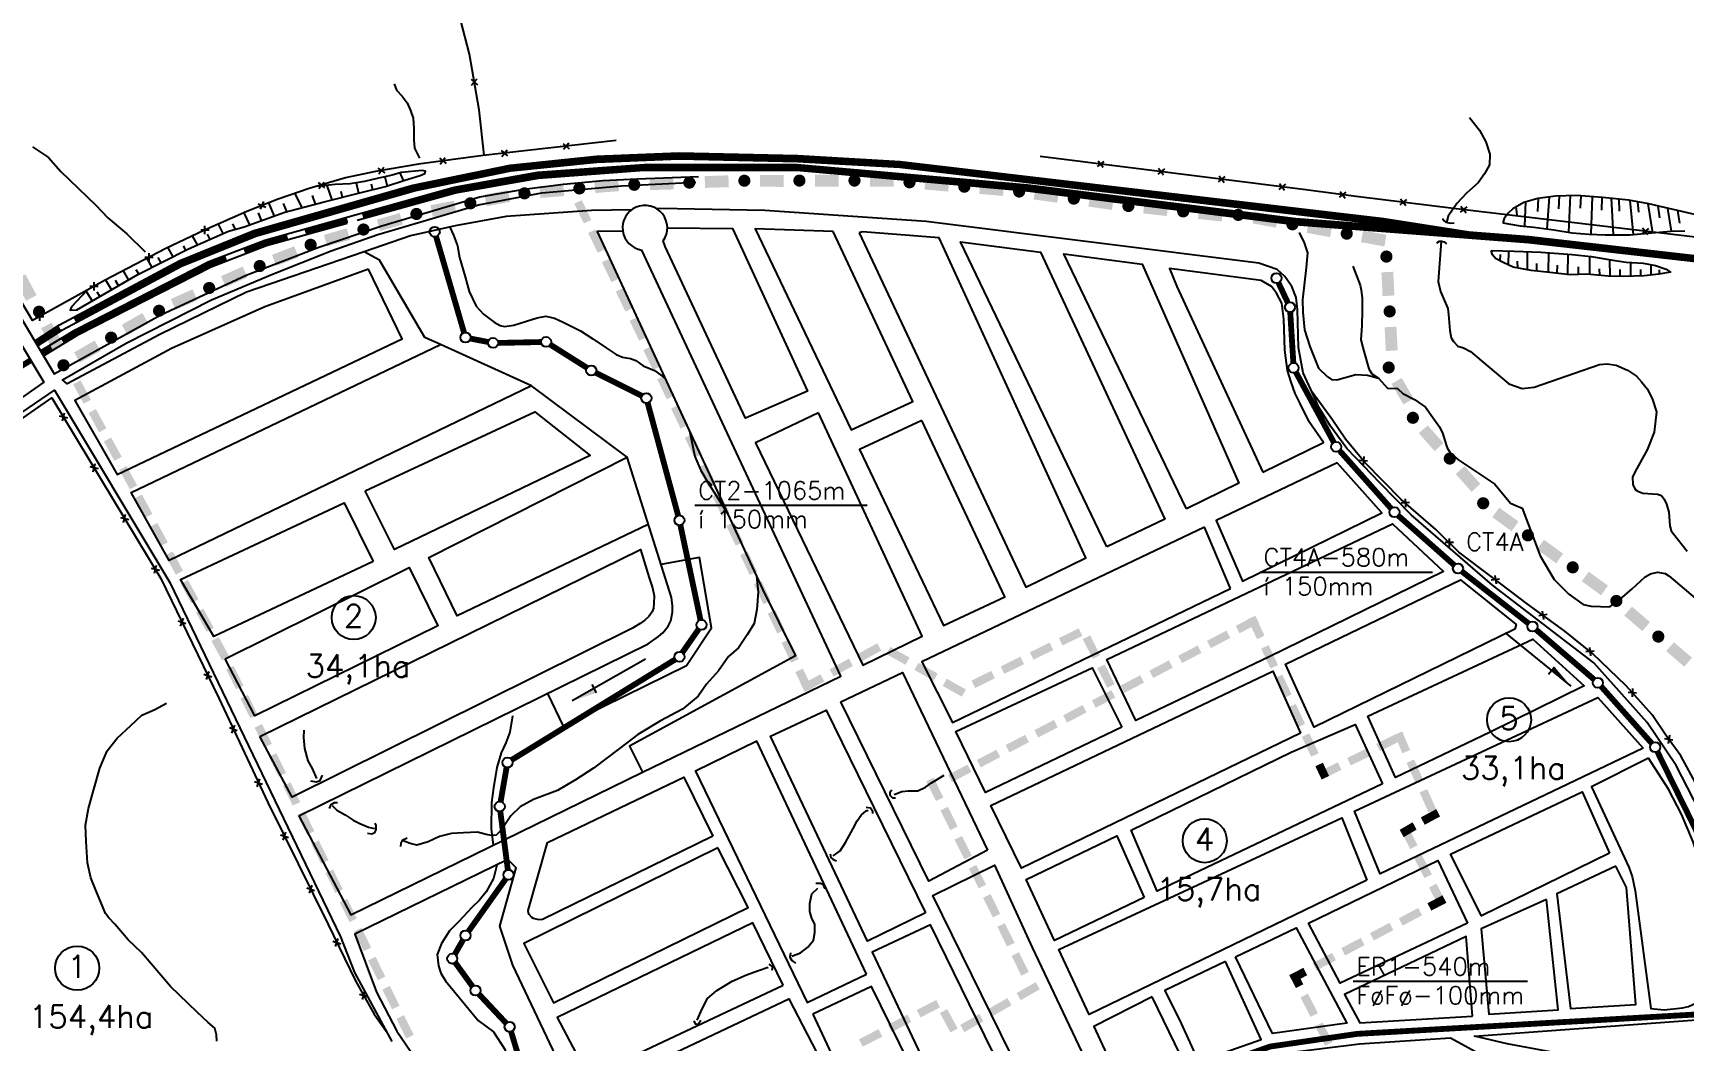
# Model space of a CAD drawing. Extents: x 539054 to 547168, y 7510998 to 7514510.
# Drawn here: x 544339 to 545613, y 7512964 to 7513743 of the extents above; entities that cross this region are included whole.
import ezdxf
from ezdxf.enums import TextEntityAlignment as Align

# ---------------------------------------------------------------- set-up
doc = ezdxf.new("R2010")
doc.units = 0
doc.header["$LTSCALE"] = 50
doc.header["$MEASUREMENT"] = 0
doc.linetypes.add('HIDDEN', pattern=[0.375, 0.25, -0.125])
doc.linetypes.add('HIDDENX2', pattern=[0.75, 0.5, -0.25])
for name, color, linetype in [('ESTACAO', 5, 'CONTINUOUS'), ('L-FERREA', 6, 'CONTINUOUS'), ('LIMITE', 7, 'CONTINUOUS'), ('LIMITE-BACIA', 3, 'CONTINUOUS'), ('LIMITE-PROJETO', 1, 'CONTINUOUS'), ('RIO', 4, 'CONTINUOUS'), ('RUA', 7, 'CONTINUOUS'), ('TERRENO', 7, 'CONTINUOUS'), ('TEXTO', 5, 'CONTINUOUS'), ('TEXTO2', 5, 'CONTINUOUS')]:
    doc.layers.add(name, color=color, linetype=linetype)
doc.styles.get("Standard").update_dxf_attribs({"font": 'ROMANSBR.SHX'})

# ---------------------------------------------------------------- blocks, each defined once
blk = doc.blocks.new('R2')
at = {"layer": 'LIMITE-PROJETO', "const_width": 4.67}
blk.add_lwpolyline([(-18.8, 0.2, 1), (-23.5, 0.2, 1)], format="xyb", close=True, dxfattribs=at)
at = {"layer": 'LIMITE-PROJETO'}
blk.add_solid([(9.2, 4.6), (9.2, -4.6), (-9.1, 4.7), (-9.2, -4.4)], dxfattribs=at)
blk = doc.blocks.new('X')
at = {"layer": 'LIMITE'}
for p, q in [((-0.018, -0.018), (0.018, 0.018)), ((0.018, -0.018), (-0.018, 0.018))]:
    blk.add_line(p, q, dxfattribs=at)
blk = doc.blocks.new('G2')
at = {"layer": 'LIMITE-BACIA'}
blk.add_solid([(-8.5, -3.3), (-8.5, 3.1), (8.5, -3.2), (8.5, 3.2)], dxfattribs=at)
blk = doc.blocks.new('ERASE')
at = {"layer": 'LIMITE', "xscale": 84.80812849947675, "yscale": 84.80812849947675, "zscale": 84.80812849947675, "rotation": 315.1843761074172}
blk.add_blockref('X', (0, 0), dxfattribs=at)

msp = doc.modelspace()

# ---------------------------------------------------------------- linework, layer by layer
at = {"layer": 'ESTACAO'}
for p, q in [((545475, 7513279.3), (545525.7, 7513238.1)), ((544811.5, 7513259.1), (544754.9, 7513226.7)), ((545508.5, 7513247.5), (545513, 7513253.1)), ((544769.9, 7513239.4), (544773.4, 7513233))]:
    msp.add_line(p, q, dxfattribs=at)
at = {"layer": 'ESTACAO', "const_width": 4.5}
for points in [[(544671.4, 7513511.1), (544649.8, 7513585.3)], [(545307.2, 7513534.3), (545300, 7513549.7)], [(545311.5, 7513487.8), (545309.1, 7513526.9)], [(544690, 7513503.9), (544676.3, 7513506.6)], [(544730.8, 7513503.9), (544697.7, 7513503.2)], [(544766.3, 7513484), (544737.9, 7513501.9)], [(544808.6, 7513462.4), (544773, 7513480.2)], [(545342.8, 7513426.3), (545313.5, 7513480.5)], [(544836.6, 7513370), (544813.1, 7513456.9)], [(545386.9, 7513375.4), (545347.2, 7513420)], [(545435.7, 7513331.6), (545392.4, 7513369.9)], [(544853.9, 7513289.2), (544838.4, 7513362.4)], [(545493, 7513286.6), (545441.7, 7513326.6)], [(544839.8, 7513264), (544852.5, 7513282.2)], [(545543.6, 7513243.3), (545499, 7513281.6)], [(544708.2, 7513181.2), (544834.3, 7513258.7)], [(545588.2, 7513193.9), (545549.2, 7513237.8)], [(545627.6, 7513116), (545592.5, 7513187.5)], [(544699.6, 7513148.9), (544704.2, 7513175.3)], [(544705.2, 7513096.2), (544699.4, 7513141.2)], [(544674.8, 7513048.8), (544703.5, 7513089.2)], [(544664.3, 7513031.1), (544670.6, 7513042.2)], [(544677.9, 7513006.2), (544664.6, 7513024.6)], [(544703.9, 7512977.8), (544682.9, 7513000.2)], [(544715.7, 7512944.7), (544707.7, 7512971.3)]]:
    msp.add_lwpolyline(points, dxfattribs=at)
at = {"layer": 'ESTACAO', "linetype": 'HIDDEN', "const_width": 4.5}
msp.add_lwpolyline([(545184, 7512910.5), (545236, 7512939.4), (545293.5, 7512959.8), (545360.8, 7512969.6), (545626.2, 7512984.8, 0.322653)], format="xyb", dxfattribs=at)
at = {"layer": 'ESTACAO'}
for centre in [(544648.7, 7513589.1), (545298.4, 7513553.2), (545308.9, 7513530.8), (544672.5, 7513507.4), (544734.7, 7513504), (544693.8, 7513503.2), (544769.6, 7513481.9), (545311.7, 7513483.9), (544812.1, 7513460.6), (545344.6, 7513422.9), (544837.6, 7513366.2), (545389.5, 7513372.5), (545438.6, 7513329), (544854.7, 7513285.4), (545496.1, 7513284.2), (544837.6, 7513260.8), (545546.6, 7513240.7), (545590.8, 7513191), (544704.9, 7513179.1), (544698.9, 7513145.1), (544705.7, 7513092.4), (544672.5, 7513045.6), (544662.3, 7513027.7), (544680.2, 7513003.1), (544706.6, 7512975)]:
    msp.add_circle(centre, 3.89, dxfattribs=at)
for points in [[(545513, 7513253.1), (545510.7, 7513250.3), (545525.7, 7513238.1)], [(544773.4, 7513233), (544771.7, 7513236.2), (544754.9, 7513226.7)]]:
    msp.add_solid(points, dxfattribs=at)
at = {"layer": 'L-FERREA', "linetype": 'CONTINUOUS'}
for points in [[(544344.4, 7513497), (544371.7, 7513513.7), (544474.4, 7513566.1), (544517.6, 7513582.7), (544663.7, 7513623.6), (544728.4, 7513635), (544810.3, 7513641.1), (544928.5, 7513641.1), (545106.6, 7513625.3), (545313.3, 7513599.3), (545493.5, 7513585.3), (545661.2, 7513566.2), (545750, 7513560.6), (545861.1, 7513562.7), (546002.6, 7513574.1), (546359.1, 7513624.8), (546611.4, 7513665.2), (547060, 7513730.7)], [(544589, 7513598), (544664.7, 7513619.2), (544728.9, 7513630.5), (544810.5, 7513636.6), (544928.3, 7513636.6), (545106.2, 7513620.8), (545312.9, 7513594.8), (545493, 7513580.9), (545660.8, 7513561.7), (545749.9, 7513556.1), (545861.3, 7513558.2), (546003.1, 7513569.7), (546359.8, 7513620.3), (546612, 7513660.7), (547060.6, 7513726.2)], [(544339.8, 7513504.6), (544359.2, 7513517.3), (544451.5, 7513566.6), (544509.2, 7513590), (544631.8, 7513625.1), (544706.9, 7513640.4), (544773.5, 7513647.4), (544837.3, 7513649.9), (544929, 7513647.9), (545008.1, 7513643.4), (545381.3, 7513599.3), (545447, 7513588.9)], [(544342.2, 7513500.9), (544361.5, 7513513.4), (544453.4, 7513562.5), (544510.6, 7513585.7), (544632.8, 7513620.8), (544707.6, 7513636), (544773.8, 7513642.9), (544837.3, 7513645.4), (544928.8, 7513643.4), (545007.7, 7513638.9), (545380.7, 7513594.8), (545390.1, 7513593.4)], [(544346.7, 7513493.2), (544373.9, 7513509.8), (544476.3, 7513562), (544519, 7513578.4), (544581.2, 7513595.8)]]:
    msp.add_lwpolyline(points, dxfattribs=at)
at = {"layer": 'L-FERREA', "linetype": 'HIDDENX2', "const_width": 4.5}
for points in [[(544593, 7513601.5), (544664.2, 7513621.4), (544728.6, 7513632.7), (544810.4, 7513638.9), (544928.4, 7513638.9), (545106.4, 7513623), (545313.1, 7513597.1), (545493.2, 7513583.1), (545661, 7513564), (545750, 7513558.3), (545861.2, 7513560.5), (546002.9, 7513571.9), (546359.5, 7513622.5), (546611.7, 7513663), (547060.3, 7513728.5)], [(544370.8, 7513520.9), (544452.4, 7513564.5), (544509.9, 7513587.9), (544632.3, 7513622.9), (544707.3, 7513638.2), (544773.7, 7513645.2), (544837.3, 7513647.6), (544928.9, 7513645.6), (545007.9, 7513641.1), (545381, 7513597.1), (545446.7, 7513586.7)], [(544548.7, 7513589.1), (544581.4, 7513598.2)], [(544501.7, 7513574.2), (544518.3, 7513580.6), (544535.1, 7513585.3)], [(544361.2, 7513504.7), (544372.8, 7513511.8), (544475.4, 7513564), (544487.8, 7513568.8)], [(544341, 7513502.8), (544359.4, 7513514.7)], [(544345.5, 7513495.1), (544352.9, 7513499.6)], [(544324.1, 7513481.9), (544336.9, 7513489.8)]]:
    msp.add_lwpolyline(points, dxfattribs=at)
at = {"layer": 'LIMITE'}
for points in [[(547057.3, 7513742.5), (546870.4, 7513714.1), (546750, 7513695.7), (546389.5, 7513642.5), (546007.8, 7513588.4), (545944.6, 7513579.6), (545910.2, 7513576.1), (545866.9, 7513573.5), (545813.8, 7513570.9), (545770.5, 7513572), (545726.5, 7513573.8), (545680.2, 7513577.9), (545435.2, 7513607.1), (545360, 7513616.3), (545319, 7513621.8), (545116, 7513647.3)], [(544140.6, 7513315.7), (544144.5, 7513316.4), (544210.7, 7513362.4), (544267.9, 7513401.3), (544353.3, 7513460.7), (544437.3, 7513321.4), (544482.1, 7513228.9), (544519.8, 7513148.2), (544566.4, 7513054.1), (544587.5, 7513010.6), (544601.9, 7512984.7), (544611.3, 7512971.8)], [(545662, 7512980.9), (545660.9, 7513023.5), (545658.9, 7513051.8), (545657.5, 7513072.8), (545649.5, 7513096.7), (545638.5, 7513127.4), (545623.1, 7513161.1), (545610.6, 7513184.3), (545599.5, 7513199.4), (545588.4, 7513215.9), (545568.5, 7513238.4), (545542.5, 7513263.3), (545521, 7513280.6), (545492, 7513301.7), (545465.3, 7513322.1), (545439.3, 7513341.7), (545421.5, 7513359), (545394.8, 7513382.4), (545366.6, 7513410.9), (545351.8, 7513429), (545341.5, 7513444), (545325.6, 7513465.9)]]:
    msp.add_lwpolyline(points, dxfattribs=at)
at = {"layer": 'LIMITE-BACIA'}
for points in [[(545389.6, 7513200.6), (545395.5, 7513203.2), (545395.7, 7513186.3), (545401.6, 7513188.9)], [(545328.5, 7513176.3), (545334.3, 7513179), (545333.3, 7513166.1), (545339.1, 7513168.8)], [(545421.8, 7513143.2), (545424.8, 7513137.5), (545409.9, 7513136.8), (545412.9, 7513131.1)], [(545403.6, 7513133), (545406.6, 7513127.3), (545393.6, 7513127.2), (545396.6, 7513121.5)], [(545426.6, 7513076.6), (545429.6, 7513070.9), (545415, 7513070.5), (545418, 7513064.8)], [(545319.2, 7513020.6), (545322.2, 7513014.9), (545308.3, 7513014.9), (545311.4, 7513009.2)], [(545308.3, 7513015), (545314.1, 7513017.9), (545313.5, 7513005), (545319.2, 7513007.9)]]:
    msp.add_solid(points, dxfattribs=at)
at = {"layer": 'RIO'}
for points in [[(544617.5, 7513703.3), (544619.2, 7513698.4), (544623.7, 7513693.8), (544627.5, 7513688.6), (544630.1, 7513682.8), (544632, 7513676.9), (544632.6, 7513669.1), (544632.5, 7513660.1), (544633.1, 7513653.6), (544636.9, 7513645.8)], [(544338.3, 7513654.7), (544350.5, 7513646.4), (544360.2, 7513635.5), (544387.2, 7513609.7), (544396.3, 7513599.9), (544411.1, 7513587.5), (544425.3, 7513573.5)], [(545426.6, 7513599.4), (545427.8, 7513597.6), (545429.1, 7513596.5), (545432.9, 7513595.6), (545435.6, 7513596)], [(544660.3, 7513592.7), (544663.3, 7513586.5), (544666.3, 7513578.3), (544667.8, 7513569.1), (544672.3, 7513554.2), (544675.3, 7513542.9), (544680.8, 7513531.6), (544686.4, 7513525.4), (544694.6, 7513519.2), (544699.2, 7513516.6), (544702.7, 7513516), (544709.9, 7513517), (544719.7, 7513520), (544727.9, 7513522.5), (544734.6, 7513524), (544741.2, 7513522.4), (544747.9, 7513519.3), (544761.2, 7513512.5), (544770.8, 7513506.3), (544781, 7513499.5), (544788.7, 7513494.4), (544793.8, 7513492.3), (544799.9, 7513491.2), (544804, 7513489.6), (544809.6, 7513485.5), (544818.3, 7513481.8), (544822.9, 7513478.7), (544826.6, 7513475.7)], [(545422.3, 7513580.5), (545424.3, 7513581.7), (545425.9, 7513581.9), (545428, 7513581.3), (545429.6, 7513579.7)], [(544845.3, 7513435.3), (544849.6, 7513415.5), (544854.1, 7513404.7), (544860.7, 7513393.9), (544874.6, 7513371.9)], [(544897.2, 7513323), (544898.5, 7513311.1), (544897.4, 7513297.3), (544895.2, 7513286.5), (544890, 7513277.9), (544883.3, 7513267.7), (544875.6, 7513261.1), (544867.8, 7513249.9), (544858.5, 7513239.7), (544852.2, 7513230.5), (544839.9, 7513220.4), (544822.9, 7513211.3), (544805.4, 7513200.7), (544791.4, 7513190), (544771.3, 7513174.8), (544757.4, 7513165.7), (544743.5, 7513157.6), (544725, 7513150.6), (544714.7, 7513145), (544707.5, 7513137.9), (544700.2, 7513127.2), (544696.1, 7513123.1), (544692.5, 7513122.7), (544688.4, 7513123.7), (544681.7, 7513125.3), (544671, 7513124.9), (544661.7, 7513124.4), (544652.5, 7513121.9), (544643.7, 7513117.9), (544635, 7513115.4), (544629.9, 7513116.5), (544624.3, 7513118.6)], [(544480.5, 7512964), (544480.3, 7512968.9), (544479, 7512973.9), (544473.8, 7512978.4), (544465.3, 7512986.3), (544444.8, 7513006.3), (544422.3, 7513032.5), (544412.2, 7513042.3), (544401.8, 7513054.4), (544397.1, 7513059.1), (544394.6, 7513062.5), (544392.8, 7513067), (544387.1, 7513080.6), (544383.3, 7513090), (544380.8, 7513101.8), (544379.8, 7513118.2), (544379.2, 7513130.8), (544381.4, 7513143.6), (544385.4, 7513157.6), (544390.2, 7513174.8), (544395.8, 7513188.1), (544403.7, 7513197.9), (544414.2, 7513207.8), (544422.7, 7513215.8), (544432.6, 7513220.2), (544441.8, 7513225.1)], [(544694.2, 7513115.5), (544692.5, 7513127.8), (544692.7, 7513148.3), (544694.3, 7513159.5), (544697, 7513175.4), (544700.2, 7513186.6), (544703.8, 7513194.3), (544706.9, 7513202.5), (544709.1, 7513215.3)], [(544547.7, 7513204.2), (544547.4, 7513198.6), (544548.2, 7513189.9), (544550.9, 7513180.5), (544554.1, 7513174.5), (544557.6, 7513166.7)], [(544552.8, 7513165), (544557.3, 7513164.3), (544560.3, 7513165.2), (544562.2, 7513169.4)], [(545003.5, 7513154.4), (545009.4, 7513156.8), (545014.3, 7513157.3), (545021.7, 7513157.2), (545027.6, 7513160.1), (545032.1, 7513163.5), (545041.9, 7513169.3)], [(545001.5, 7513157.9), (545000, 7513155.9), (545000, 7513154), (545002, 7513152), (545004.4, 7513152)], [(544567.4, 7513143.6), (544568.9, 7513146.8), (544571.3, 7513148.3), (544573.7, 7513148.3)], [(544569.5, 7513145.9), (544573.3, 7513142.3), (544579.6, 7513138.7), (544585.9, 7513134.7), (544590.9, 7513132), (544597.5, 7513129.2), (544602.3, 7513128.3)], [(544956.4, 7513107.1), (544961.8, 7513111), (544965.8, 7513117.4), (544971.8, 7513128.1), (544974.8, 7513134), (544977.8, 7513138.4), (544981.7, 7513141.8), (544983.2, 7513142.3)], [(544981.8, 7513144.8), (544985.2, 7513144.2), (544986.7, 7513141.8), (544986.6, 7513139.8)], [(544596.9, 7513124.5), (544600.2, 7513124.1), (544602.6, 7513125), (544603.5, 7513127.1), (544603.5, 7513130.4), (544602.9, 7513132.2)], [(544622.6, 7513114.4), (544622.9, 7513116.8), (544624.1, 7513119.5), (544627.4, 7513120.9)], [(544953.9, 7513108.6), (544954.4, 7513105.7), (544956.4, 7513104.2), (544958.8, 7513103.2)], [(544924.3, 7513029.7), (544931.2, 7513032.1), (544936.7, 7513036.5), (544941.1, 7513041.9), (544942.2, 7513047.8), (544942.2, 7513054.2), (544939.8, 7513058.6), (544938.3, 7513064), (544938.4, 7513070.4), (544939.9, 7513077.8), (544944.4, 7513082.2)], [(544942.9, 7513086.1), (544946.4, 7513086.1), (544948.3, 7513085.1), (544949.8, 7513081.6)], [(544906.6, 7513023.5), (544909.5, 7513021.5), (544909, 7513018.6)], [(544923.3, 7513032.2), (544922.8, 7513028.8), (544924.3, 7513026.3), (544927.2, 7513024.3)], [(544851.2, 7512980.2), (544855.2, 7512989), (544859.2, 7512996.8), (544866.6, 7513003.2), (544878.4, 7513010.4), (544889.3, 7513015.3), (544898.7, 7513018.6), (544906.1, 7513021)], [(544848.7, 7512979.7), (544849.7, 7512977.3), (544852.1, 7512977.2), (544854.1, 7512980.2)]]:
    msp.add_lwpolyline(points, dxfattribs=at)
at = {"layer": 'RIO', "linetype": 'CONTINUOUS'}
for points in [[(545447.4, 7513677.3), (545455.2, 7513667.6), (545460.2, 7513658.6), (545463.1, 7513649.1), (545463, 7513640.8), (545459, 7513633.8), (545454.2, 7513626.8), (545445.1, 7513618.8), (545437.7, 7513610.8), (545431, 7513601), (545429.7, 7513596.3)], [(545315.9, 7513588.5), (545319.9, 7513580.5), (545322.5, 7513572.7), (545321.4, 7513561.4), (545318.6, 7513536.6), (545318.9, 7513527), (545320.1, 7513513.2), (545324.3, 7513500.5), (545330.9, 7513483.6), (545337.7, 7513477.3), (545341, 7513475), (545345, 7513474.8), (545359.6, 7513478.8), (545368.7, 7513478.2), (545377.1, 7513475.9)], [(545425.7, 7513581.9), (545423.2, 7513550.7), (545425.1, 7513543), (545427.4, 7513537.6), (545430.7, 7513529.9), (545431.3, 7513525.1), (545432.3, 7513512.8), (545433.3, 7513507.2), (545435.2, 7513504.4), (545438.5, 7513500.7), (545442.9, 7513499.4), (545448.2, 7513496.6), (545456.8, 7513489.5), (545477.7, 7513471.5), (545488.1, 7513467.9), (545497.4, 7513469), (545547.9, 7513486.5), (545553.6, 7513487.1), (545560.8, 7513486.1), (545569.3, 7513482.3), (545576.3, 7513477.6), (545580.3, 7513473.2), (545584.8, 7513467.5), (545588.6, 7513459.4), (545591.7, 7513450.1), (545590, 7513434.4), (545584.6, 7513420.6), (545575.4, 7513403.9), (545573.4, 7513399.6), (545573.6, 7513393.8), (545575.3, 7513389.9), (545577.4, 7513388.7), (545581.3, 7513387.2), (545592.6, 7513386.4), (545595.7, 7513385.4), (545597.7, 7513382.6), (545599.6, 7513378.6), (545601.3, 7513372.6), (545602.2, 7513361.9), (545603.2, 7513358.2), (545605, 7513355.9), (545615.4, 7513342.3)], [(545357.3, 7513562.4), (545363, 7513547.8), (545363.8, 7513543.9), (545364.5, 7513538), (545364.7, 7513528.2), (545364.3, 7513516.6), (545363.7, 7513505.5), (545365.2, 7513499.8), (545365.9, 7513496.8), (545369.8, 7513483.3), (545372, 7513479.3), (545377.1, 7513475.9), (545384.2, 7513468.2), (545392, 7513467.9), (545396, 7513464.1), (545405.1, 7513459.5), (545413.4, 7513453.5), (545419.2, 7513445.7), (545424.4, 7513438.5), (545426.8, 7513433), (545428.1, 7513428.7), (545430.2, 7513422.3), (545432.9, 7513418), (545438.5, 7513413.1), (545467.1, 7513394.2), (545479.2, 7513379.4), (545483.1, 7513377.6), (545488.1, 7513375.5), (545502.1, 7513338.8), (545512.7, 7513320.5), (545524.1, 7513309.3), (545535.1, 7513301.2), (545541.4, 7513299.8), (545555.8, 7513299.5), (545558.9, 7513302), (545563.6, 7513305), (545573, 7513313.3), (545583.1, 7513322.6), (545587.2, 7513324.9), (545592.6, 7513326.2), (545598.6, 7513325.1), (545601.2, 7513323.3), (545621.7, 7513306)], [(544696.7, 7513100), (544694.1, 7513089.7), (544688.5, 7513079.2), (544683, 7513072.7), (544677.4, 7513067.2), (544667.4, 7513056.3), (544660.1, 7513049.1), (544654, 7513039.3), (544650.6, 7513030.8), (544651.7, 7513022.2), (544653.4, 7513016.4), (544657.1, 7513010.6), (544682.2, 7512980), (544694.2, 7512971.1), (544703.1, 7512957.3), (544707, 7512932.4), (544711.7, 7512922.8), (544736.5, 7512895.1), (544757.3, 7512857.4)]]:
    msp.add_lwpolyline(points, dxfattribs=at)
at = {"layer": 'RUA'}
for points in [[(543363.3, 7514505.6), (543406.1, 7514483.7), (543431.7, 7514471.7), (543449, 7514462.9), (543462.3, 7514454.1), (543477.1, 7514442.7), (543487.8, 7514432.4), (543531, 7514386.9), (543702.9, 7514215.5), (543889.6, 7514029.6), (544048.3, 7513867), (544210.5, 7513701.3), (544242, 7513669.8), (544354.9, 7513479.3), (544437.3, 7513524.8), (544503.1, 7513555.5), (544559.2, 7513577.1), (544608, 7513593.6), (544683.5, 7513616.1), (544717.9, 7513622), (544748.2, 7513625.8), (544778.5, 7513628.7), (544805.1, 7513630), (544852.3, 7513631.7)], [(544788.7, 7513659.5), (544686.2, 7513648), (544636.2, 7513641.3), (544603.1, 7513635.7), (544579.8, 7513630.7), (544551.8, 7513622.5), (544527.8, 7513614.3), (544503.7, 7513604.7), (544470.5, 7513590.1), (544441.3, 7513576.1), (544394.4, 7513551.8), (544338.4, 7513520.5), (544244.4, 7513678.7), (544059.8, 7513867.3), (543902.9, 7514025.3), (543733.1, 7514197.7), (543631.5, 7514300.8), (543659.3, 7514331.4)], [(544686.9, 7513648.1), (544683, 7513683.2), (544675.7, 7513726.3), (544668.7, 7513753)], [(544735.9, 7513232.5), (544748, 7513207.3), (544843.2, 7513254.2), (544862.4, 7513283.2), (544853.1, 7513337.6), (544823.4, 7513332.2)]]:
    msp.add_lwpolyline(points, dxfattribs=at)
at = {"layer": 'RUA', "linetype": 'CONTINUOUS'}
for points in [[(544236.5, 7513657.4), (544347.1, 7513472.8), (544132.2, 7513321.9)], [(544800.7, 7513606), (544769.8, 7513605.4), (544703.8, 7513600.8), (544664.5, 7513593.7), (544630, 7513586), (544594.2, 7513573.6), (544503.4, 7513542.3), (544436.5, 7513509.6), (544365.1, 7513471.7), (544361.4, 7513474.7), (544410.5, 7513503.1), (544476.4, 7513536.4), (544523.5, 7513556.3), (544568.8, 7513574.4), (544604.8, 7513586.9), (544682.6, 7513609.9), (544731.4, 7513619.1), (544792.9, 7513624.5), (544850.3, 7513627.4)], [(545629.2, 7513133.8), (545607.1, 7513176.8), (545584.5, 7513210.1), (545543.4, 7513256.2), (545465.3, 7513316.2), (545402.5, 7513370.5), (545378.5, 7513394.9), (545352.8, 7513421.7), (545340.3, 7513438.8), (545331.5, 7513453), (545327.8, 7513461), (545319.2, 7513480.2), (545315.6, 7513499.7), (545314.7, 7513529), (545313.7, 7513538.2), (545310.4, 7513546.8), (545304.9, 7513554.6), (545299, 7513559.8), (545284.8, 7513564.7), (545028.2, 7513596.9), (544903.6, 7513605.5), (544822.3, 7513607), (544820, 7513606.9)], [(544794, 7513589.4), (544774.2, 7513589.2), (544901.8, 7513313), (544927.2, 7513261.5), (544799.1, 7513191.7), (544809, 7513171.7), (544962.1, 7513245.8), (544808.6, 7513574.9)], [(544828.4, 7513592.1), (544878.5, 7513591.7), (544936.5, 7513466), (544888.5, 7513445.1), (544826.6, 7513577.7), (544825.2, 7513582.1)], [(544543.8, 7513137.9), (544813.6, 7513270.8), (544821.5, 7513276.5), (544824.9, 7513279.4), (544829, 7513284.5), (544831.1, 7513288.5), (544832.3, 7513295.4), (544832.3, 7513300.3), (544831.5, 7513306.6), (544797.2, 7513415.1), (544723.4, 7513470.1), (544653.2, 7513502.1), (544641.2, 7513507.5), (544606, 7513567.2), (544594.2, 7513573.6)], [(544723.4, 7513470.1), (544443.8, 7513335.2), (544414.4, 7513387.6), (544653.2, 7513502.1)], [(544314.6, 7513439), (544355.2, 7513466.7), (544444.4, 7513318.2), (544576, 7513044.6), (544586.8, 7513016.9), (544615.7, 7512963.7)], [(544813.5, 7513362.9), (544666.1, 7513292.5), (544644.2, 7513337.4), (544797.2, 7513415.1)], [(545242.9, 7513360.9), (545024.8, 7513256.8), (545048.4, 7513210), (545263.1, 7513313.5)], [(545263.1, 7513313.5), (545242.9, 7513360.9)], [(544543.8, 7513137.9), (544583.9, 7513061.5), (544809, 7513171.7)], [(544705.3, 7513104.2), (544587, 7513046.6), (544603.9, 7513001.9), (544619.6, 7512971.7), (544643.9, 7512935.9), (544697.6, 7512871.9), (544720.4, 7512848.8), (544923.3, 7512670.4), (544967.7, 7512701.8), (545003.5, 7512718.1)], [(545473.5, 7512944.1), (545460, 7512951.3), (545432.8, 7512966.2), (545362.6, 7512961.6), (545304.3, 7512954.4), (545260.9, 7512941.6), (545230.3, 7512928.3), (545178.7, 7512898.3), (545018.2, 7512764.6), (544979, 7512736.6), (544966.1, 7512731.3), (544954.5, 7512733.3), (544909.4, 7512798.8), (544790.1, 7512851.6), (544709.1, 7513022.6), (544698.9, 7513052.9), (544711.5, 7513097.9), (544705.3, 7513104.2)], [(545110, 7513036.4), (545169.6, 7512910.5), (545130.7, 7512878), (545033.1, 7513076.4), (545080.9, 7513100), (545110, 7513036.4)], [(545551.9, 7512950.8), (545531.3, 7512952.5), (545509.8, 7512955.7), (545476.6, 7512961.8), (545451.4, 7512967.9), (545626.4, 7512980.8)]]:
    msp.add_lwpolyline(points, dxfattribs=at)
for points in [[(544956.4, 7513589.2), (544896.1, 7513591.2), (544970.1, 7513436), (545017.7, 7513458.1)], [(544976.3, 7513588.2), (545104.9, 7513314.7), (545151.2, 7513337.2), (545038.2, 7513584.3), (544978.9, 7513588.9)], [(545167.5, 7513345.8), (545054.5, 7513581.4), (545116.3, 7513573.4), (545212.2, 7513367)], [(545228.9, 7513375.2), (545134.3, 7513572), (545194.7, 7513564), (545269.3, 7513395)], [(544597.5, 7513560.1), (544517.5, 7513531), (544445.6, 7513499), (544371, 7513458.7), (544403.6, 7513401.7), (544623.7, 7513506.5)], [(545287.9, 7513403.4), (545334.8, 7513426.3), (545323.8, 7513442.3), (545316.4, 7513457), (545312.9, 7513464.1), (545309.5, 7513473.8), (545307.1, 7513481.9), (545304.8, 7513497.7), (545304.1, 7513521.6), (545302.5, 7513533.9), (545298.5, 7513541.6), (545294.6, 7513546.9), (545286.6, 7513551.4), (545215.9, 7513560.7), (545221.6, 7513546.7)], [(544595, 7513388.9), (544726, 7513450), (544768.6, 7513416.3), (544617.6, 7513343.7)], [(544944.9, 7513449.2), (544896.4, 7513426.1), (544979.2, 7513254.3), (545025.1, 7513276.7)], [(545024.8, 7513443.4), (544976.7, 7513421), (545041.4, 7513284.9), (545088.7, 7513307.2)], [(545345.2, 7513410.7), (545251.9, 7513366), (545272.2, 7513319.3), (545379.8, 7513371.9)], [(544601.3, 7513334.4), (544478.3, 7513276.6), (544452.5, 7513320.5), (544578.8, 7513379.8)], [(545292.8, 7513260.8), (545189.8, 7513211.7), (545167.6, 7513258.6), (545388.1, 7513363.5), (545427.5, 7513326.8)], [(544513.7, 7513199.2), (544807.6, 7513343.7), (544814.2, 7513321.8), (544816.9, 7513314.1), (544818, 7513307.8), (544817.9, 7513302.3), (544817.5, 7513298.3), (544816.5, 7513295.6), (544813.9, 7513291.9), (544810.9, 7513289.1), (544807.4, 7513286.6), (544801.4, 7513282.8), (544538.8, 7513152.3)], [(544487.1, 7513259.2), (544628.9, 7513329.9), (544651.2, 7513284.6), (544510, 7513215.3)], [(545482.5, 7513282.1), (545327.6, 7513206.4), (545305.4, 7513255), (545440.4, 7513320.2), (545483.4, 7513285.7)], [(545463.5, 7513202.7), (545390.3, 7513167.7), (545369.1, 7513215), (545496.3, 7513274.4), (545536.1, 7513238.3)], [(545179.1, 7513206.4), (545074, 7513155.9), (545051, 7513203.1), (545156.1, 7513252.4)], [(545075.3, 7513111.4), (545030.1, 7513087.6), (544962.2, 7513226.1), (545009.7, 7513248.8)], [(545317, 7513201.8), (545101.7, 7513097.6), (545077.9, 7513146), (545295.6, 7513249.8)], [(545581.5, 7513190.3), (545378.6, 7513093.2), (545358.8, 7513141.5), (545546.4, 7513229.5)], [(545027.6, 7513063.2), (544982.9, 7513041.2), (544907.8, 7513199.6), (544951, 7513219.7), (544987.6, 7513144.3)], [(545380.3, 7513162.6), (545206.5, 7513079.8), (545186.2, 7513127), (545309.9, 7513187.2), (545359.3, 7513208.4)], [(544982, 7513015.6), (544897.5, 7513195.6), (544850.1, 7513172.4), (544936.2, 7512993.8)], [(545585.7, 7513182.4), (545541.7, 7513160.3), (545570.5, 7513098.4), (545573.1, 7513091.1), (545575.4, 7513080), (545587.4, 7512989.1), (545597.6, 7512988.2), (545611.9, 7512989.8), (545616.6, 7512990.8), (545623.3, 7512993.9), (545626.9, 7512996.9), (545632.1, 7513003.1), (545634.3, 7513008.6), (545635.8, 7513011.3), (545638.5, 7513026.7), (545639.1, 7513039.6), (545637.7, 7513049.9), (545633.8, 7513071.9), (545628.2, 7513094.2), (545620.2, 7513117.8), (545611, 7513139.2), (545601, 7513158.6)], [(544863.5, 7513122.2), (544731.9, 7513057.8), (544730, 7513057.6), (544728.1, 7513057.8), (544725.1, 7513058.7), (544723.6, 7513059.4), (544721.7, 7513061.8), (544721, 7513063.1), (544720.8, 7513065), (544735.8, 7513117.3), (544841, 7513167.8)], [(545555.6, 7513109.2), (545456.7, 7513060.7), (545432.8, 7513108.3), (545534.4, 7513156.5)], [(545368.3, 7513088.4), (545153.8, 7512984.6), (545130.6, 7513034.7), (545348.9, 7513136.5)], [(544867.3, 7513113.2), (544717.5, 7513039.4), (544740.4, 7512993.5), (544890.6, 7513067.1)], [(545196.3, 7513075), (545127.2, 7513041.7), (545105.3, 7513088.9), (545175.2, 7513122.6)], [(545445.9, 7513055.2), (545347.6, 7513008.7), (545323.3, 7513055.1), (545423.1, 7513103.5)], [(545560.4, 7513099.2), (545514.8, 7513077.7), (545525.4, 7512989.1), (545575.9, 7512992.2), (545568.6, 7513082.6)], [(545507, 7513073.4), (545456.4, 7513050.6), (545462.3, 7512984.8), (545515.8, 7512988.2)], [(544917.8, 7513007.3), (544894.3, 7513055.4), (544743.3, 7512982.3), (544767.5, 7512936.5)], [(545079.4, 7512836), (545121.1, 7512870.2), (545031.5, 7513053.8), (544986.3, 7513032.6)], [(545266.8, 7513029.1), (545313.7, 7513051.4), (545352.9, 7512977.8), (545295.5, 7512969.9)], [(545449.7, 7512983.4), (545444.9, 7513044.9), (545351.1, 7512999.9), (545362.7, 7512978.2)], [(545259.1, 7513025.4), (545212.4, 7513003), (545224.8, 7512977.5), (545238.3, 7512948.2), (545286.7, 7512965.2)], [(544940.5, 7512984.8), (545029.2, 7512795), (545072.6, 7512829.5), (544986, 7513006.2)], [(545202.4, 7512998.1), (545157.5, 7512975.2), (545183.7, 7512918.6), (545228.8, 7512944.2)], [(544772, 7512925.6), (544922, 7512996.7), (544943.8, 7512954.9), (544795.8, 7512882.4)]]:
    msp.add_lwpolyline(points, close=True, dxfattribs=at)
at = {"layer": 'RUA'}
msp.add_arc((544811, 7513592.1), 17.3, 324.7001, 261.8059, dxfattribs=at)
at = {"layer": 'TERRENO'}
for points in [[(544501.6, 7513592.8), (544533.1, 7513604.3), (544563.5, 7513612.1), (544591.9, 7513619.3), (544610.8, 7513624), (544625.7, 7513629), (544637.5, 7513632.4), (544641.2, 7513634.1), (544641.5, 7513635.8), (544639, 7513636.4), (544622.9, 7513634.8), (544615.8, 7513632.8), (544604.3, 7513630.1), (544594.5, 7513627.8), (544583.4, 7513626.2), (544571.9, 7513625.5), (544557.3, 7513624.1)], [(544565.5, 7513624.9), (544569.4, 7513613.6)], [(544588.1, 7513626.9), (544589.9, 7513618.8)], [(544599.7, 7513626.1), (544600.8, 7513621.5)], [(544610.3, 7513631.5), (544612, 7513624.4)], [(544621.7, 7513634.5), (544624.5, 7513628.6)], [(544520.5, 7513611.4), (544524.7, 7513601.2)], [(544531.7, 7513610.9), (544534.3, 7513604.6)], [(544540.8, 7513618.7), (544546.2, 7513607.6)], [(544554.1, 7513617), (544556.5, 7513610.3)], [(544576.2, 7513620.3), (544577.4, 7513615.6)], [(545626.7, 7513601.1), (545611.4, 7513604.6), (545597.9, 7513607.8), (545586, 7513610.6), (545570.4, 7513613.4), (545550.1, 7513615.6), (545530.1, 7513617.1), (545513.8, 7513616.6), (545500.2, 7513614.7), (545489.4, 7513611.7), (545480.8, 7513606.7), (545477.4, 7513603.3), (545474.3, 7513599.3), (545473.3, 7513595.9)], [(545490.3, 7513593.3), (545491, 7513612.1)], [(545500.2, 7513604.8), (545500.6, 7513614.7)], [(545507.4, 7513591.2), (545509.3, 7513615.9)], [(545516.5, 7513606.7), (545517, 7513616.7)], [(545524.2, 7513588.7), (545525.3, 7513617)], [(545533.1, 7513607.3), (545533.7, 7513616.9)], [(545541.5, 7513587.2), (545542.5, 7513616.2)], [(545549.7, 7513605.8), (545549.8, 7513615.6)], [(545558.5, 7513586.7), (545557, 7513614.9)], [(545563.3, 7513605), (545563.1, 7513614.2)], [(545574.1, 7513586.9), (545571.4, 7513613.2)], [(545578.2, 7513604.2), (545577.4, 7513612.2)], [(545588.9, 7513588.3), (545585.3, 7513610.7)], [(544501.3, 7513603.7), (544505.9, 7513594.4)], [(544512.5, 7513603.6), (544514.8, 7513597.7)], [(545484.2, 7513602.2), (545483.5, 7513608.3)], [(545594.4, 7513599.7), (545593.1, 7513608.9)], [(545603.3, 7513589.5), (545600.6, 7513607.1)], [(545609.7, 7513595.8), (545608.2, 7513605.4)], [(544380.4, 7513544), (544368.3, 7513531), (544367.4, 7513528.4), (544372.6, 7513528.9), (544419.7, 7513556), (544458.8, 7513576), (544489.5, 7513589.5), (544501.6, 7513592.8)], [(544461.6, 7513585.8), (544465.4, 7513578.9)], [(544473.2, 7513587.1), (544475.1, 7513583.2)], [(544481.6, 7513595), (544485.3, 7513587.7)], [(544492.7, 7513595.2), (544494.6, 7513590.9)], [(545473.3, 7513595.9), (545486.5, 7513593.7), (545497, 7513592.6), (545512.6, 7513590.5), (545526.8, 7513588.3), (545539.7, 7513587.2), (545552.3, 7513586.8), (545571.2, 7513586.6), (545588.2, 7513588.2), (545602.8, 7513589.4), (545613.7, 7513589.7)], [(544442.7, 7513576.7), (544446.6, 7513569.8)], [(544454.5, 7513578.3), (544456.4, 7513574.8)], [(545464.3, 7513574.6), (545481.9, 7513574.1), (545502.6, 7513573.3), (545526.7, 7513571.4), (545541.3, 7513569.9), (545558.2, 7513567.1), (545568.4, 7513565.6), (545581.6, 7513564.9), (545591.1, 7513563.1), (545599.2, 7513560.3), (545602.6, 7513557.9), (545593.7, 7513556.3), (545582.2, 7513555), (545566.2, 7513554.5), (545554.4, 7513554.9), (545538.1, 7513556.4), (545525.2, 7513555.8), (545509.6, 7513557.6), (545495, 7513559.1), (545481.2, 7513561.6), (545473.4, 7513565.4), (545467.6, 7513568.5), (545465.3, 7513571.2), (545464.3, 7513574.6)], [(545471.1, 7513571.5), (545471, 7513566.6)], [(545477.5, 7513574.2), (545477.2, 7513563.5)], [(545492.1, 7513573.7), (545492, 7513559.6)], [(545508.4, 7513572.8), (545508.3, 7513557.8)], [(545523.3, 7513571.7), (545523.2, 7513556)], [(544408.3, 7513559), (544412.3, 7513551.7)], [(544418, 7513560), (544420.3, 7513556.3)], [(544426.4, 7513568.4), (544430.4, 7513561.5)], [(544435, 7513569.1), (544437.3, 7513565)], [(545484.2, 7513566.3), (545484.4, 7513561)], [(545499.2, 7513564.5), (545499.1, 7513558.7)], [(545515.1, 7513563.3), (545515, 7513557)], [(545531.4, 7513561.9), (545531.3, 7513556.1)], [(545540.2, 7513570), (545540.1, 7513556.2)], [(545547.6, 7513560.4), (545547.7, 7513555.5)], [(545555.6, 7513567.5), (545555.9, 7513554.8)], [(545563.6, 7513559.9), (545563.5, 7513554.6)], [(545571.8, 7513565.4), (545571.7, 7513554.7)], [(545579.5, 7513559.8), (545579.5, 7513554.9)], [(545587.4, 7513563.8), (545587.5, 7513555.6)], [(545593.8, 7513559.7), (545593.9, 7513556.3)], [(544394.6, 7513551.9), (544399.3, 7513544.3)], [(544402.2, 7513551.6), (544404.6, 7513547.3)], [(544379.4, 7513543.4), (544384.3, 7513535.7)], [(544387.9, 7513542.8), (544390.2, 7513539.1)]]:
    msp.add_lwpolyline(points, dxfattribs=at)
at = {"layer": 'TEXTO'}
for p, q in [((544849.5, 7513377.9), (544982.5, 7513377.9)), ((545286, 7513326.3), (545419, 7513326.3)), ((545357.6, 7513010.3), (545492.3, 7513010.3))]:
    msp.add_line(p, q, dxfattribs=at)
at = {"layer": 'TEXTO2'}
for centre in [(544586.2, 7513291.1), (545478, 7513212.2), (545243.1, 7513118.8), (544372.8, 7513020.3)]:
    msp.add_circle(centre, 17, dxfattribs=at)

# ---------------------------------------------------------------- block references
at = {"layer": 'LIMITE', "xscale": 127.2121291432586, "yscale": 127.2121291432586, "zscale": 127.2121291432586}
for p, rotation in [((545162.7, 7513641.4), 172.8447370204533), ((545209.4, 7513635.6), 172.8447370204533), ((545256.1, 7513629.7), 172.8447370204533), ((545302.8, 7513623.8), 172.8447370204533), ((545349.5, 7513617.7), 172.3017366832737), ((545396.2, 7513611.9), 173.0559789044622), ((545442.9, 7513606.2), 173.2052468220149), ((545583.1, 7513589.5), 173.2052468220149), ((544362.1, 7513446.1), 301.1144176721526), ((544385.8, 7513406.9), 301.1144176721526), ((545365.6, 7513412.2), 129.374491977034), ((545397.9, 7513379.7), 138.8368906916346), ((544409.4, 7513367.7), 301.1144176721526), ((545431.8, 7513349), 135.7880852117546), ((544433.1, 7513328.5), 301.1144176721526), ((545467.5, 7513320.4), 142.6985597326395), ((544453.7, 7513287.6), 295.8047887574878), ((545504.1, 7513292.9), 143.8918010751236), ((545540.4, 7513264.9), 141.1506593677527), ((544473.6, 7513246.4), 295.8047887574878), ((545573.2, 7513233), 131.5563246100817), ((544493.3, 7513205), 295.0788429042335), ((545601.3, 7513197), 126.4383273840282), ((544512.7, 7513163.5), 295.0788429042335), ((544532.7, 7513122.3), 296.3217311266106), ((544553, 7513081.3), 296.3217311266106), ((544573.1, 7513040.2), 295.8535524405307), ((544593.8, 7512999.3), 299.0614352831617)]:
    msp.add_blockref('X', p, dxfattribs=dict(at, rotation=rotation))
at = {"layer": 'LIMITE-PROJETO'}
for name, p, rotation in [('R2', (544739.1, 7513620.4), 5.112425519348441), ('R2', (544781.5, 7513624.2), 5.112425519348441), ('R2', (544823.9, 7513626), 2.295633436838009), ('R2', (544866.4, 7513627.7), 2.295633436838009), ('R2', (544908.9, 7513628.3), 0.03294352148861518), ('R2', (544951.4, 7513628.4), 0.03294352148861518), ('R2', (544993.9, 7513628.4), 0.03294352148861518), ('R2', (545036.3, 7513625.4), 355.4874725959403), ('R2', (545078.6, 7513622), 355.4874725959403), ('R2', (545120.8, 7513617.2), 352.5439194314555), ('R2', (544655.4, 7513606.7), 11.11958287979187), ('R2', (544697.1, 7513614.9), 11.11958287979187), ('G2', (544763.1, 7513604.5), 295.2499720375142), ('R2', (545163, 7513611.7), 352.5439194314555), ('R2', (545205.2, 7513606.7), 354.34887354117), ('R2', (545247.5, 7513602.5), 354.34887354117), ('R2', (544614.1, 7513596.5), 16.18469675390912), ('R2', (545289.8, 7513598.3), 350.1574113926755), ('R2', (545331.6, 7513591), 350.1574113926755), ('R2', (544573.3, 7513584.7), 16.18469675390912), ('G2', (544773.8, 7513581.9), 295.2499720375142), ('R2', (545373.5, 7513583.8), 350.1574113926755), ('R2', (544333, 7513546), 298.3902577702647), ('R2', (544533.4, 7513570.2), 21.56065927878905), ('R2', (545384.4, 7513548.8), 273.3979202858901), ('R2', (544494, 7513554.2), 24.41076755763114), ('G2', (544784.4, 7513559.2), 295.2499720375142), ('G2', (544795.1, 7513536.6), 295.2499720375142), ('R2', (544353.2, 7513508.6), 298.3902577702647), ('R2', (544455.3, 7513536.6), 24.41076755763114), ('R2', (544417.4, 7513517.7), 30.0366305164314), ('G2', (544805.8, 7513514), 295.2499720375142), ('R2', (545386.9, 7513506.4), 273.3979202858901), ('R2', (544380.6, 7513496.4), 30.0366305164314), ('G2', (544816.4, 7513491.4), 295.2499720375142), ('R2', (545395.7, 7513465.9), 300.6186627574107), ('G2', (544376.6, 7513465.3), 298.2948417588577), ('G2', (544827.1, 7513468.8), 295.2499720375142), ('G2', (544388.5, 7513443.2), 298.2948417588577), ('G2', (544837.8, 7513446.2), 295.2499720375142), ('R2', (545417.8, 7513429.6), 312.1774793104408), ('G2', (544848.4, 7513423.6), 295.2499720375142), ('G2', (544400.3, 7513421.2), 298.2948417588577), ('R2', (545446.3, 7513398.1), 312.1774793104408), ('G2', (544412.2, 7513399.2), 298.2948417588577), ('G2', (544859.1, 7513401), 295.2499720375142), ('G2', (544424, 7513377.2), 298.2948417588577), ('G2', (544869.8, 7513378.4), 295.2499720375142), ('R2', (545475.1, 7513366.9), 324.3525670159032), ('G2', (544435.9, 7513355.2), 298.2948417588577), ('G2', (544880.4, 7513355.7), 295.2499720375142), ('R2', (545509.6, 7513342.1), 324.3525670159032), ('G2', (544447.7, 7513333.2), 298.2948417588577), ('G2', (544891.1, 7513333.1), 295.2499720375142), ('R2', (545544.2, 7513317.4), 324.3525670159032), ('G2', (544459.6, 7513311.2), 298.2948417588577), ('G2', (544901.7, 7513310.5), 295.2499720375142), ('R2', (545576.8, 7513290.1), 319.6621219819572), ('G2', (544471.4, 7513289.1), 298.2948417588577), ('G2', (544912.4, 7513287.9), 295.2499720375142), ('G2', (545276, 7513285.8), 27.39372436852991), ('G2', (545282.8, 7513283.5), 294.7319985333096), ('G2', (545139.6, 7513276.2), 25.896099029094), ('G2', (545253.8, 7513274.3), 27.39372436852991), ('R2', (545609.2, 7513262.6), 319.6621219819572), ('G2', (544483.3, 7513267.1), 298.2948417588577), ('G2', (544923.1, 7513265.3), 295.2499720375142), ('G2', (544984.4, 7513264.4), 28.47315311530161), ('G2', (545006.3, 7513261.6), 330.4650221201198), ('G2', (545117.1, 7513265.2), 25.896099029094), ('G2', (545155.7, 7513268.3), 296.580366440853), ('G2', (545231.6, 7513262.8), 27.39372436852991), ('G2', (545293.2, 7513260.8), 294.7319985333096), ('G2', (544494.5, 7513244.8), 295.9702823948502), ('G2', (544962.5, 7513252.5), 28.47315311530161), ('G2', (545028, 7513249.3), 330.4650221201198), ('G2', (545094.6, 7513254.3), 25.896099029094), ('G2', (545166.9, 7513245.9), 296.580366440853), ('G2', (545209.4, 7513251.3), 27.39372436852991), ('G2', (544933.7, 7513242.7), 295.2499720375142), ('G2', (544940.5, 7513240.5), 28.47315311530161), ('G2', (545049.8, 7513237), 330.4650221201198), ('G2', (545072.1, 7513243.4), 25.896099029094), ('G2', (545187.2, 7513239.8), 27.39372436852991), ('G2', (545303.7, 7513238.1), 294.7319985333096), ('G2', (544505.5, 7513222.4), 295.9702823948502), ('G2', (545165, 7513228.3), 27.39372436852991), ('G2', (545142.8, 7513216.8), 27.39372436852991), ('G2', (545314.1, 7513215.4), 294.7319985333096), ('G2', (544516.4, 7513199.9), 295.9702823948502), ('G2', (545120.6, 7513205.3), 27.39372436852991), ('G2', (545324.6, 7513192.7), 294.7319985333096), ('G2', (545076.2, 7513182.3), 27.39372436852991), ('G2', (545098.4, 7513193.8), 27.39372436852991), ('G2', (545362.1, 7513183.6), 26.01724562999159), ('G2', (545384.5, 7513194.6), 26.01724562999159), ('G2', (544527.4, 7513177.4), 295.9702823948502), ('G2', (545054, 7513170.8), 27.39372436852991), ('G2', (545339.6, 7513172.7), 26.01724562999159), ('G2', (545405.3, 7513172.5), 293.7691522469178), ('G2', (544538.3, 7513154.9), 295.9702823948502), ('G2', (545034.7, 7513158.4), 116.0669106931749), ('G2', (545415.4, 7513149.6), 293.7691522469178), ('G2', (544549.3, 7513132.4), 295.9702823948502), ('G2', (545045.7, 7513135.9), 116.0669106931749), ('G2', (545400.7, 7513121.4), 296.9401821671746), ('G2', (544560.2, 7513110), 295.9702823948502), ('G2', (545056.6, 7513113.4), 116.0669106931749), ('G2', (545067.6, 7513091), 116.0669106931749), ('G2', (545411.7, 7513098.9), 296.9401821671746), ('G2', (544571.2, 7513087.5), 295.9702823948502), ('G2', (544582.1, 7513065), 295.9702823948502), ('G2', (545078.6, 7513068.5), 116.0669106931749), ('G2', (545423, 7513076.6), 296.9401821671746), ('G2', (545401.9, 7513060), 207.537102230238), ('G2', (544593.1, 7513042.5), 295.9702823948502), ('G2', (545089.6, 7513046.1), 116.0669106931749), ('G2', (545379.7, 7513048.5), 207.537102230238), ('G2', (545357.5, 7513036.9), 207.537102230238), ('G2', (544604, 7513020.1), 295.9702823948502), ('G2', (545100.6, 7513023.6), 116.0669106931749), ('G2', (545335.4, 7513025.3), 207.537102230238), ('G2', (544615, 7512997.6), 295.9702823948502), ('G2', (545106.8, 7513002.6), 29.50571313885351), ('G2', (545323.8, 7512991.7), 296.9392636429592), ('G2', (545029.8, 7512989.1), 26.87402692978077), ('G2', (545045.6, 7512979.7), 297.9935175120497), ('G2', (545063.3, 7512978), 29.50571313885351), ('G2', (545085, 7512990.3), 29.50571313885351), ('G2', (544625.9, 7512975.1), 295.9702823948502), ('G2', (544985.2, 7512966.5), 26.87402692978077), ('G2', (545007.5, 7512977.8), 26.87402692978077), ('G2', (545335.1, 7512969.4), 296.9392636429592)]:
    msp.add_blockref(name, p, dxfattribs=dict(at, rotation=rotation))
at = {"layer": 'TEXTO', "xscale": 1.499999250001649, "yscale": 1.499999250001649, "zscale": 1.499999250001649}
for p, rotation in [((544679.4, 7513704.7), 318.2175251147973), ((544654.9, 7513643.8), 321.9147915481042), ((544702.5, 7513649.8), 320.3648125228358), ((544750.2, 7513655.2), 318.2175251147973), ((544607.5, 7513636.4), 324.8404139120134), ((544561.3, 7513625), 319.5123421759685), ((544515.5, 7513609.4), 336.1011618551514)]:
    msp.add_blockref('ERASE', p, dxfattribs=dict(at, rotation=rotation))
for p in [(544471.4, 7513590.5), (544428.3, 7513569.4), (544385.8, 7513547), (544343.9, 7513523.6)]:
    msp.add_blockref('ERASE', p, dxfattribs=at)

# ---------------------------------------------------------------- texts
at = {"layer": 'TEXTO'}
for s, p in [('CT2-1065m', (544852, 7513382.4)), ('%%237 150mm', (544852, 7513360.2)), ('CT4A', (545444.9, 7513342.7)), ('CT4A-580m', (545288.5, 7513330.8)), ('%%237 150mm', (545288.5, 7513308.5)), ('ER1-540m', (545360.1, 7513014.8)), ('F%%248F%%248-100mm', (545360.1, 7512992.5))]:
    msp.add_text(s, height=13.75, dxfattribs=at).set_placement(p)
at = {"layer": 'TEXTO2'}
for s, p in [('2', (544586.1, 7513283.6)), ('5', (545478, 7513204.7)), ('4', (545243, 7513111.3)), ('1', (544372.7, 7513012.8))]:
    msp.add_text(s, height=17.5, dxfattribs=at).set_placement(p, align=Align.CENTER)
for s, p in [('34,1ha', (544549, 7513245)), ('33,1ha', (545440.8, 7513166.2)), ('15,7ha', (545205.8, 7513072.7)), ('154,4ha', (544335.5, 7512974.2))]:
    msp.add_text(s, height=17.5, dxfattribs=at).set_placement(p)

doc.saveas('drawing.dxf')
